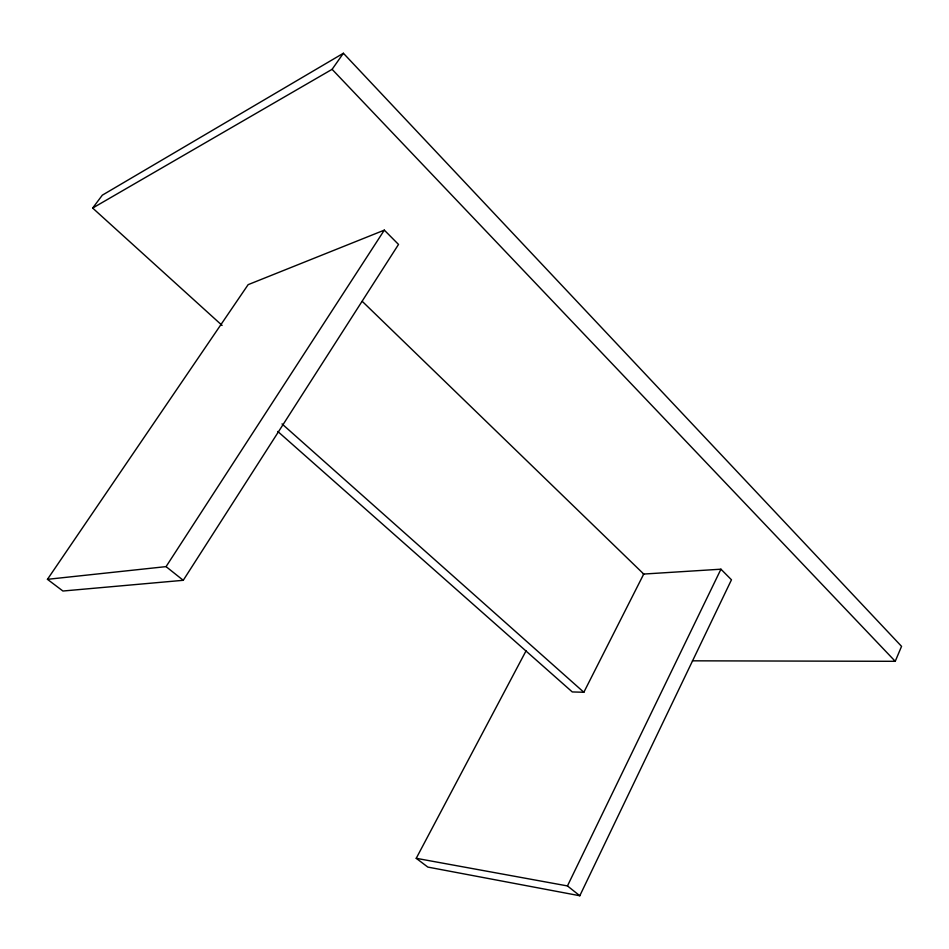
<?xml version="1.0" encoding="UTF-8"?>
<svg xmlns="http://www.w3.org/2000/svg" width="949" height="949" viewBox="0 0 949 949"><rect width="100%" height="100%" fill="white"/><g stroke="black" fill="none" stroke-linecap="round" stroke-linejoin="round"><path stroke-width="1.42" d="M692.438 660.824L895.239 661.311L901.55 646.352L343.396 53.251L102.314 195.174L92.658 208.056L222.102 325.412M526.054 650.836L416.231 858.311L427.833 867.089L579.803 895.749L731.465 579.792L720.943 569.198L643.22 574.086M416.231 858.311L567.455 885.927L720.943 569.198M277.808 431.475L572.271 691.94L583.849 692.26L643.742 574.05L362.245 301.343M183.252 580.302L398.521 244.439L384.321 230.132L248.128 284.664L47.45 579.329L62.919 591.025L183.252 580.302L166.063 566.624L47.45 579.329M166.063 566.624L384.321 230.132M92.658 208.056L332.103 69.324L343.396 53.251M567.455 885.927L579.803 895.749M282.019 423.918L583.849 692.26M332.103 69.324L895.239 661.311"/></g></svg>
